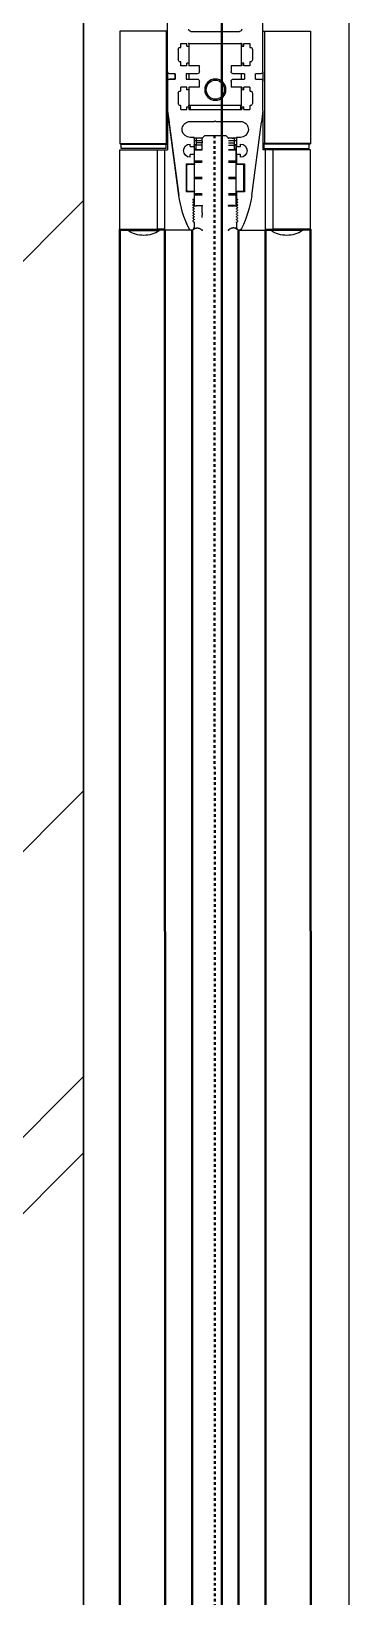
# Model space of a CAD drawing. Header units: millimetres. Extents: x 54215 to 67697, y 23496 to 56611.
# Drawn here: x 56953.9 to 56965.9, y 41020.7 to 41079.8 of the extents above; entities that cross this region are included whole.
import ezdxf

# ---------------------------------------------------------------- set-up
doc = ezdxf.new("R2010")
doc.units = ezdxf.units.MM
doc.linetypes.add('CENTER', pattern=[2, 1.25, -0.25, 0.25, -0.25])
for name, color, linetype, lineweight in [('- 0.25', 43, 'Continuous', 25), ('no3_duvar kaplama', 8, 'Continuous', 0), ('taş', 253, 'Continuous', 40)]:
    doc.layers.add(name, color=color, linetype=linetype, lineweight=lineweight)
doc.layers.add('LEGNO', color=3, linetype='Continuous')

# ---------------------------------------------------------------- blocks, each defined once
blk = doc.blocks.new('sistemmm')
at = {"layer": '- 0.25'}
for p, q in [((11555.354, 23716.957), (11555.354, 23600.12)), ((11545.354, 23713.957), (11545.354, 23600.12))]:
    blk.add_line(p, q, dxfattribs=at)
at = {"layer": 'LEGNO'}
for p, q in [((11548.589, 23702.226), (11548.589, 23706.662)), ((11552.186, 23702.226), (11552.186, 23706.662)), ((11548.536, 23703.75), (11546.791, 23703.75)), ((11546.791, 23703.75), (11546.791, 23699.524)), ((11548.536, 23703.75), (11548.536, 23699.524)), ((11548.589, 23703.75), (11548.536, 23703.75)), ((11551.306, 23703.745), (11549.468, 23703.745)), ((11552.185, 23703.75), (11552.239, 23703.75)), ((11552.239, 23703.75), (11553.984, 23703.75)), ((11552.239, 23703.75), (11552.239, 23699.524)), ((11553.984, 23703.75), (11553.984, 23699.524)), ((11548.989, 23703.065), (11548.989, 23702.676)), ((11549.088, 23703.145), (11549.068, 23703.145)), ((11549.088, 23703.295), (11549.088, 23703.145)), ((11549.313, 23703.295), (11549.088, 23703.295)), ((11549.313, 23703.195), (11549.313, 23703.295)), ((11549.388, 23703.195), (11549.313, 23703.195)), ((11549.388, 23703.295), (11549.388, 23703.195)), ((11551.386, 23703.295), (11549.388, 23703.295)), ((11549.398, 23702.446), (11549.398, 23703.295)), ((11551.376, 23702.446), (11551.376, 23703.295)), ((11551.386, 23703.295), (11551.386, 23703.195)), ((11551.461, 23703.195), (11551.386, 23703.195)), ((11551.461, 23703.195), (11551.461, 23703.295)), ((11551.686, 23703.295), (11551.461, 23703.295)), ((11551.686, 23703.145), (11551.686, 23703.295)), ((11551.706, 23703.145), (11551.686, 23703.145)), ((11551.786, 23703.065), (11551.786, 23702.676)), ((11549.068, 23702.596), (11549.088, 23702.596)), ((11549.088, 23702.596), (11549.088, 23702.446)), ((11549.088, 23702.446), (11549.313, 23702.446)), ((11549.313, 23702.546), (11549.388, 23702.546)), ((11549.313, 23702.446), (11549.313, 23702.546)), ((11549.388, 23702.546), (11549.388, 23702.446)), ((11549.388, 23702.446), (11549.788, 23702.446)), ((11549.788, 23702.446), (11549.788, 23702.226)), ((11550.987, 23702.446), (11551.386, 23702.446)), ((11550.987, 23702.226), (11550.987, 23702.446)), ((11551.386, 23702.546), (11551.461, 23702.546)), ((11551.386, 23702.546), (11551.386, 23702.446)), ((11551.461, 23702.446), (11551.461, 23702.546)), ((11551.461, 23702.446), (11551.686, 23702.446)), ((11551.686, 23702.596), (11551.706, 23702.596)), ((11551.686, 23702.446), (11551.686, 23702.596)), ((11548.589, 23702.224), (11548.589, 23701.869)), ((11548.589, 23700.748), (11548.589, 23701.866)), ((11548.669, 23702.146), (11548.869, 23702.146)), ((11548.869, 23701.946), (11548.669, 23701.946)), ((11548.869, 23701.946), (11548.869, 23702.146)), ((11549.288, 23702.146), (11549.288, 23702.046)), ((11549.288, 23702.146), (11549.708, 23702.146)), ((11549.288, 23702.046), (11549.288, 23701.946)), ((11549.708, 23701.946), (11549.288, 23701.946)), ((11549.398, 23701.946), (11549.398, 23702.146)), ((11549.788, 23701.866), (11549.788, 23701.647)), ((11550.987, 23701.647), (11550.987, 23701.866)), ((11551.067, 23702.146), (11551.486, 23702.146)), ((11551.486, 23701.946), (11551.067, 23701.946)), ((11551.376, 23701.946), (11551.376, 23702.146)), ((11551.486, 23702.146), (11551.486, 23702.046)), ((11551.486, 23702.046), (11551.486, 23701.946)), ((11551.906, 23701.946), (11551.906, 23702.146)), ((11551.906, 23702.146), (11552.106, 23702.146)), ((11551.906, 23702.146), (11551.906, 23701.946)), ((11552.106, 23701.946), (11551.906, 23701.946)), ((11551.906, 23701.946), (11552.106, 23701.946)), ((11552.186, 23702.224), (11552.186, 23701.869)), ((11552.186, 23700.748), (11552.186, 23701.866)), ((11552.186, 23701.866), (11552.186, 23700.748)), ((11548.989, 23701.417), (11548.989, 23701.027)), ((11549.068, 23701.497), (11549.088, 23701.497)), ((11549.088, 23701.647), (11549.088, 23701.497)), ((11549.088, 23701.647), (11549.313, 23701.647)), ((11549.313, 23701.547), (11549.313, 23701.647)), ((11549.313, 23701.547), (11549.388, 23701.547)), ((11549.388, 23701.647), (11549.388, 23701.547)), ((11549.388, 23701.647), (11549.788, 23701.647)), ((11549.398, 23700.947), (11549.398, 23701.647)), ((11550.987, 23701.647), (11551.386, 23701.647)), ((11551.376, 23700.947), (11551.376, 23701.647)), ((11551.386, 23701.647), (11551.386, 23701.547)), ((11551.386, 23701.547), (11551.461, 23701.547)), ((11551.461, 23701.547), (11551.461, 23701.647)), ((11551.461, 23701.647), (11551.686, 23701.647)), ((11551.686, 23701.497), (11551.686, 23701.647)), ((11551.686, 23701.497), (11551.706, 23701.497)), ((11551.786, 23701.417), (11551.786, 23701.027)), ((11548.589, 23700.748), (11548.645, 23700.324)), ((11548.589, 23700.747), (11548.589, 23699.279)), ((11549.088, 23700.947), (11549.068, 23700.947)), ((11549.088, 23700.947), (11549.088, 23700.797)), ((11549.313, 23700.797), (11549.088, 23700.797)), ((11549.388, 23700.897), (11549.313, 23700.897)), ((11549.313, 23700.797), (11549.313, 23700.897)), ((11549.388, 23700.897), (11549.388, 23700.797)), ((11550.387, 23700.797), (11549.388, 23700.797)), ((11549.398, 23700.947), (11550.387, 23700.947)), ((11549.438, 23700.947), (11549.438, 23700.797)), ((11550.387, 23700.797), (11549.438, 23700.797)), ((11550.387, 23700.947), (11551.376, 23700.947)), ((11551.386, 23700.797), (11550.387, 23700.797)), ((11551.336, 23700.797), (11550.387, 23700.797)), ((11551.336, 23700.947), (11551.336, 23700.797)), ((11551.461, 23700.897), (11551.386, 23700.897)), ((11551.386, 23700.897), (11551.386, 23700.797)), ((11551.461, 23700.797), (11551.461, 23700.897)), ((11551.686, 23700.797), (11551.461, 23700.797)), ((11551.706, 23700.947), (11551.686, 23700.947)), ((11551.686, 23700.797), (11551.686, 23700.947)), ((11552.186, 23700.748), (11551.761, 23697.562)), ((11552.186, 23700.748), (11552.129, 23700.324)), ((11552.186, 23700.747), (11552.186, 23699.279)), ((11549.014, 23697.563), (11548.645, 23700.324)), ((11550.357, 23700.348), (11549.438, 23700.348)), ((11550.387, 23700.378), (11550.357, 23700.348)), ((11550.387, 23700.378), (11550.417, 23700.348)), ((11551.336, 23700.348), (11550.417, 23700.348)), ((11551.761, 23697.563), (11552.129, 23700.324)), ((11546.791, 23699.524), (11548.536, 23699.524)), ((11546.816, 23699.499), (11548.512, 23699.499)), ((11546.841, 23699.329), (11546.841, 23699.499)), ((11548.512, 23699.499), (11548.589, 23699.499)), ((11548.536, 23699.524), (11548.589, 23699.524)), ((11548.539, 23699.329), (11548.539, 23699.499)), ((11549.438, 23699.748), (11549.588, 23699.748)), ((11549.438, 23699.399), (11549.438, 23699.499)), ((11549.588, 23699.399), (11549.438, 23699.399)), ((11549.587, 23699.723), (11549.703, 23699.723)), ((11549.587, 23699.624), (11549.666, 23699.624)), ((11549.587, 23699.474), (11549.666, 23699.474)), ((11549.587, 23699.099), (11549.587, 23699.399)), ((11549.588, 23699.748), (11549.588, 23699.399)), ((11549.603, 23699.458), (11549.603, 23699.459)), ((11549.603, 23699.459), (11549.666, 23699.459)), ((11549.603, 23699.307), (11549.603, 23699.458)), ((11549.603, 23699.458), (11549.666, 23699.458)), ((11549.666, 23699.723), (11549.888, 23699.723)), ((11549.666, 23699.624), (11549.666, 23699.723)), ((11549.666, 23699.548), (11549.666, 23699.624)), ((11549.666, 23699.624), (11549.888, 23699.624)), ((11549.666, 23699.452), (11549.666, 23699.548)), ((11549.888, 23699.548), (11549.666, 23699.548)), ((11549.666, 23699.281), (11549.666, 23699.452)), ((11549.888, 23699.452), (11549.666, 23699.452)), ((11549.759, 23699.723), (11549.703, 23699.723)), ((11549.988, 23699.823), (11549.888, 23699.723)), ((11550.787, 23699.823), (11549.988, 23699.823)), ((11550.787, 23699.823), (11550.887, 23699.723)), ((11550.887, 23699.723), (11551.109, 23699.723)), ((11550.887, 23699.624), (11550.887, 23699.723)), ((11550.887, 23699.624), (11550.887, 23699.548)), ((11550.887, 23699.624), (11551.109, 23699.624)), ((11550.887, 23699.452), (11550.887, 23699.548)), ((11550.887, 23699.548), (11551.109, 23699.548)), ((11550.887, 23699.281), (11550.887, 23699.452)), ((11550.887, 23699.452), (11551.109, 23699.452)), ((11551.015, 23699.723), (11551.072, 23699.723)), ((11551.072, 23699.723), (11551.186, 23699.723)), ((11551.109, 23699.723), (11551.109, 23699.624)), ((11551.109, 23699.624), (11551.109, 23699.548)), ((11551.109, 23699.624), (11551.186, 23699.624)), ((11551.109, 23699.548), (11551.109, 23699.452)), ((11551.109, 23699.474), (11551.186, 23699.474)), ((11551.109, 23699.459), (11551.171, 23699.459)), ((11551.109, 23699.458), (11551.171, 23699.458)), ((11551.109, 23699.281), (11551.109, 23699.452)), ((11551.171, 23699.458), (11551.171, 23699.459)), ((11551.171, 23699.307), (11551.171, 23699.458)), ((11551.186, 23699.748), (11551.336, 23699.748)), ((11551.186, 23699.748), (11551.186, 23699.399)), ((11551.336, 23699.399), (11551.186, 23699.399)), ((11551.187, 23699.399), (11551.187, 23699.099)), ((11551.336, 23699.399), (11551.336, 23699.499)), ((11552.239, 23699.524), (11552.185, 23699.524)), ((11552.262, 23699.499), (11552.186, 23699.499)), ((11552.235, 23699.329), (11552.235, 23699.499)), ((11553.984, 23699.524), (11552.239, 23699.524)), ((11553.959, 23699.499), (11552.262, 23699.499)), ((11553.934, 23699.329), (11553.934, 23699.499)), ((11546.791, 23699.279), (11548.203, 23699.279)), ((11546.791, 23696.282), (11546.791, 23699.279)), ((11546.944, 23699.329), (11546.841, 23699.329)), ((11548.539, 23699.329), (11546.944, 23699.329)), ((11548.203, 23699.279), (11548.487, 23699.279)), ((11548.203, 23696.282), (11548.203, 23699.279)), ((11548.487, 23699.279), (11548.589, 23699.279)), ((11548.487, 23696.282), (11548.487, 23699.279)), ((11549.438, 23699.099), (11549.588, 23699.099)), ((11549.438, 23698.999), (11549.438, 23699.099)), ((11549.588, 23699.099), (11549.588, 23698.749)), ((11549.603, 23699.307), (11549.666, 23699.307)), ((11549.603, 23699.279), (11549.603, 23699.307)), ((11549.666, 23699.279), (11549.603, 23699.279)), ((11549.603, 23698.866), (11549.603, 23699.279)), ((11549.888, 23698.866), (11549.603, 23698.866)), ((11549.603, 23698.817), (11549.603, 23698.866)), ((11549.888, 23698.817), (11549.603, 23698.817)), ((11549.603, 23698.253), (11549.603, 23698.817)), ((11549.666, 23699.274), (11549.666, 23699.281)), ((11549.888, 23699.281), (11549.666, 23699.281)), ((11549.666, 23699.274), (11549.888, 23699.274)), ((11550.887, 23699.274), (11550.887, 23699.281)), ((11550.887, 23699.281), (11551.109, 23699.281)), ((11551.109, 23699.274), (11550.887, 23699.274)), ((11551.171, 23698.866), (11550.887, 23698.866)), ((11551.171, 23698.817), (11550.887, 23698.817)), ((11551.109, 23699.307), (11551.171, 23699.307)), ((11551.109, 23699.281), (11551.109, 23699.274)), ((11551.171, 23699.279), (11551.109, 23699.279)), ((11551.171, 23699.279), (11551.171, 23699.307)), ((11551.171, 23698.866), (11551.171, 23699.279)), ((11551.171, 23698.817), (11551.171, 23698.866)), ((11551.171, 23698.253), (11551.171, 23698.817)), ((11551.186, 23699.099), (11551.336, 23699.099)), ((11551.186, 23699.099), (11551.186, 23698.749)), ((11551.336, 23698.999), (11551.336, 23699.099)), ((11552.287, 23699.279), (11552.186, 23699.279)), ((11552.235, 23699.329), (11553.83, 23699.329)), ((11552.572, 23699.279), (11552.287, 23699.279)), ((11552.287, 23696.282), (11552.287, 23699.279)), ((11553.984, 23699.279), (11552.572, 23699.279)), ((11552.572, 23696.282), (11552.572, 23699.279)), ((11553.83, 23699.329), (11553.934, 23699.329)), ((11553.984, 23696.282), (11553.984, 23699.279)), ((11549.288, 23698.749), (11549.288, 23697.7)), ((11549.588, 23698.749), (11549.288, 23698.749)), ((11549.313, 23698.724), (11549.288, 23698.749)), ((11549.288, 23697.7), (11549.288, 23698.749)), ((11549.298, 23698.311), (11549.298, 23698.461)), ((11549.313, 23698.461), (11549.298, 23698.461)), ((11549.313, 23698.311), (11549.298, 23698.311)), ((11549.298, 23698.084), (11549.298, 23698.207)), ((11549.313, 23698.207), (11549.298, 23698.207)), ((11549.307, 23698.704), (11549.307, 23698.475)), ((11549.313, 23698.704), (11549.307, 23698.704)), ((11549.307, 23698.525), (11549.307, 23698.525)), ((11549.307, 23698.525), (11549.307, 23698.525)), ((11549.307, 23698.475), (11549.307, 23698.461)), ((11549.307, 23698.475), (11549.313, 23698.475)), ((11549.307, 23698.311), (11549.307, 23698.207)), ((11549.603, 23698.734), (11549.313, 23698.734)), ((11549.313, 23698.225), (11549.313, 23698.734)), ((11549.313, 23697.715), (11549.313, 23698.225)), ((11549.587, 23698.734), (11549.587, 23698.749)), ((11549.888, 23698.253), (11549.603, 23698.253)), ((11549.603, 23698.225), (11549.603, 23698.253)), ((11549.603, 23698.196), (11549.603, 23698.225)), ((11549.888, 23698.196), (11549.603, 23698.196)), ((11549.603, 23697.633), (11549.603, 23698.196)), ((11551.171, 23698.253), (11550.887, 23698.253)), ((11551.171, 23698.196), (11550.887, 23698.196)), ((11551.461, 23698.734), (11551.171, 23698.734)), ((11551.171, 23698.225), (11551.171, 23698.253)), ((11551.171, 23698.196), (11551.171, 23698.225)), ((11551.171, 23697.633), (11551.171, 23698.196)), ((11551.486, 23698.749), (11551.186, 23698.749)), ((11551.187, 23698.749), (11551.187, 23698.734)), ((11551.461, 23698.724), (11551.486, 23698.749)), ((11551.461, 23698.225), (11551.461, 23698.734)), ((11551.467, 23698.704), (11551.461, 23698.704)), ((11551.467, 23698.475), (11551.461, 23698.475)), ((11551.461, 23697.715), (11551.461, 23698.225)), ((11551.467, 23698.475), (11551.467, 23698.704)), ((11551.467, 23698.525), (11551.468, 23698.525)), ((11551.468, 23698.525), (11551.467, 23698.525)), ((11551.467, 23697.975), (11551.467, 23698.475)), ((11551.486, 23698.749), (11551.486, 23697.7)), ((11549.313, 23697.725), (11549.288, 23697.7)), ((11549.288, 23697.7), (11549.588, 23697.7)), ((11549.288, 23697.7), (11549.587, 23697.7)), ((11549.313, 23698.084), (11549.298, 23698.084)), ((11549.298, 23698.052), (11549.298, 23698.084)), ((11549.298, 23698.049), (11549.298, 23698.052)), ((11549.313, 23698.052), (11549.298, 23698.052)), ((11549.298, 23698.048), (11549.298, 23698.049)), ((11549.313, 23698.049), (11549.298, 23698.049)), ((11549.313, 23698.048), (11549.298, 23698.048)), ((11549.298, 23698.007), (11549.298, 23698.048)), ((11549.313, 23698.007), (11549.298, 23698.007)), ((11549.307, 23698.007), (11549.307, 23697.975)), ((11549.307, 23697.975), (11549.307, 23697.745)), ((11549.307, 23697.975), (11549.313, 23697.975)), ((11549.307, 23697.925), (11549.307, 23697.925)), ((11549.307, 23697.925), (11549.307, 23697.925)), ((11549.307, 23697.745), (11549.313, 23697.745)), ((11549.603, 23697.715), (11549.313, 23697.715)), ((11549.588, 23697.7), (11549.588, 23697.451)), ((11549.888, 23697.633), (11549.603, 23697.633)), ((11549.888, 23697.583), (11549.603, 23697.583)), ((11549.603, 23697.171), (11549.603, 23697.583)), ((11551.171, 23697.633), (11550.887, 23697.633)), ((11551.171, 23697.583), (11550.887, 23697.583)), ((11551.461, 23697.715), (11551.171, 23697.715)), ((11551.171, 23697.171), (11551.171, 23697.583)), ((11551.186, 23697.7), (11551.486, 23697.7)), ((11551.186, 23697.7), (11551.186, 23697.451)), ((11551.187, 23697.7), (11551.486, 23697.7)), ((11551.467, 23697.975), (11551.461, 23697.975)), ((11551.461, 23697.745), (11551.467, 23697.745)), ((11551.461, 23697.725), (11551.486, 23697.7)), ((11551.467, 23697.745), (11551.467, 23697.975)), ((11551.467, 23697.925), (11551.468, 23697.925)), ((11551.468, 23697.925), (11551.467, 23697.925)), ((11549.556, 23697.417), (11549.58, 23697.435)), ((11549.58, 23697.367), (11549.556, 23697.385)), ((11549.556, 23697.317), (11549.58, 23697.335)), ((11549.58, 23697.267), (11549.556, 23697.285)), ((11549.556, 23697.217), (11549.58, 23697.235)), ((11549.58, 23697.167), (11549.556, 23697.185)), ((11549.556, 23697.117), (11549.58, 23697.135)), ((11549.58, 23697.067), (11549.556, 23697.085)), ((11549.556, 23697.017), (11549.58, 23697.035)), ((11549.666, 23697.171), (11549.603, 23697.171)), ((11549.666, 23697.169), (11549.666, 23697.176)), ((11549.666, 23697.176), (11549.888, 23697.176)), ((11549.888, 23697.169), (11549.666, 23697.169)), ((11550.887, 23697.169), (11550.887, 23697.176)), ((11551.109, 23697.176), (11550.887, 23697.176)), ((11550.887, 23696.998), (11550.887, 23697.169)), ((11550.887, 23697.169), (11551.109, 23697.169)), ((11550.887, 23696.901), (11550.887, 23696.998)), ((11551.109, 23697.176), (11551.109, 23697.169)), ((11551.171, 23697.171), (11551.109, 23697.171)), ((11551.218, 23697.417), (11551.194, 23697.435)), ((11551.194, 23697.367), (11551.218, 23697.385)), ((11551.218, 23697.317), (11551.194, 23697.335)), ((11551.194, 23697.267), (11551.218, 23697.285)), ((11551.218, 23697.217), (11551.194, 23697.235)), ((11551.194, 23697.167), (11551.218, 23697.185)), ((11551.218, 23697.117), (11551.194, 23697.135)), ((11551.194, 23697.067), (11551.218, 23697.085)), ((11551.218, 23697.017), (11551.194, 23697.035)), ((11549.554, 23696.612), (11549.582, 23696.637)), ((11549.582, 23696.557), (11549.554, 23696.582)), ((11549.58, 23696.967), (11549.556, 23696.985)), ((11549.556, 23696.917), (11549.58, 23696.935)), ((11549.58, 23696.867), (11549.556, 23696.885)), ((11549.556, 23696.817), (11549.58, 23696.835)), ((11549.58, 23696.767), (11549.556, 23696.785)), ((11549.556, 23696.717), (11549.58, 23696.735)), ((11549.58, 23696.667), (11549.556, 23696.685)), ((11549.588, 23696.543), (11549.588, 23696.352)), ((11550.887, 23696.901), (11550.887, 23696.826)), ((11550.887, 23696.726), (11550.887, 23696.826)), ((11551.186, 23696.543), (11551.186, 23696.352)), ((11551.22, 23696.612), (11551.193, 23696.637)), ((11551.193, 23696.557), (11551.22, 23696.582)), ((11551.194, 23696.967), (11551.218, 23696.985)), ((11551.218, 23696.917), (11551.194, 23696.935)), ((11551.194, 23696.867), (11551.218, 23696.885)), ((11551.218, 23696.817), (11551.194, 23696.835)), ((11551.194, 23696.767), (11551.218, 23696.785)), ((11551.218, 23696.717), (11551.194, 23696.735)), ((11551.194, 23696.667), (11551.218, 23696.685)), ((11546.791, 23696.282), (11548.203, 23696.282)), ((11546.821, 23696.252), (11548.185, 23696.252)), ((11547.1, 23696.252), (11547.1, 23696.232)), ((11547.1, 23696.232), (11548.279, 23696.232)), ((11548.487, 23696.252), (11548.185, 23696.252)), ((11548.487, 23696.282), (11548.203, 23696.282)), ((11548.279, 23696.252), (11548.279, 23696.232)), ((11548.487, 23696.252), (11548.487, 23696.282)), ((11549.488, 23696.252), (11548.487, 23696.252)), ((11551.286, 23696.252), (11552.287, 23696.252)), ((11552.287, 23696.282), (11552.572, 23696.282)), ((11552.287, 23696.252), (11552.287, 23696.282)), ((11552.287, 23696.252), (11552.589, 23696.252)), ((11552.495, 23696.252), (11552.495, 23696.232)), ((11553.674, 23696.232), (11552.495, 23696.232)), ((11553.984, 23696.282), (11552.572, 23696.282)), ((11553.954, 23696.252), (11552.589, 23696.252)), ((11553.674, 23696.252), (11553.674, 23696.232))]:
    blk.add_line(p, q, dxfattribs=at)
for points in [[(11549.561, 23696.283), (11549.569, 23696.288), (11549.576, 23696.293), (11549.584, 23696.297), (11549.592, 23696.301), (11549.599, 23696.304), (11549.606, 23696.308), (11549.614, 23696.311), (11549.621, 23696.314), (11549.628, 23696.317), (11549.636, 23696.319), (11549.643, 23696.321), (11549.65, 23696.323), (11549.657, 23696.325), (11549.664, 23696.327), (11549.67, 23696.328), (11549.677, 23696.329), (11549.684, 23696.33), (11549.691, 23696.331), (11549.698, 23696.331), (11549.704, 23696.331), (11549.711, 23696.331), (11549.718, 23696.331), (11549.727, 23696.331), (11549.74, 23696.329), (11549.754, 23696.327), (11549.767, 23696.324), (11549.78, 23696.32), (11549.793, 23696.316), (11549.806, 23696.31), (11549.819, 23696.304), (11549.832, 23696.296), (11549.845, 23696.288), (11549.859, 23696.279), (11549.872, 23696.268), (11549.886, 23696.257), (11549.888, 23696.255)], [(11551.214, 23696.283), (11551.206, 23696.288), (11551.198, 23696.293), (11551.19, 23696.297), (11551.183, 23696.301), (11551.175, 23696.304), (11551.168, 23696.308), (11551.16, 23696.311), (11551.153, 23696.314), (11551.146, 23696.317), (11551.139, 23696.319), (11551.132, 23696.321), (11551.125, 23696.323), (11551.118, 23696.325), (11551.111, 23696.327), (11551.104, 23696.328), (11551.097, 23696.329), (11551.09, 23696.33), (11551.083, 23696.331), (11551.077, 23696.331), (11551.07, 23696.331), (11551.063, 23696.331), (11551.057, 23696.331), (11551.047, 23696.331), (11551.034, 23696.329), (11551.021, 23696.327), (11551.008, 23696.324), (11550.995, 23696.32), (11550.982, 23696.316), (11550.969, 23696.31), (11550.955, 23696.304), (11550.942, 23696.296), (11550.929, 23696.288), (11550.915, 23696.279), (11550.902, 23696.268), (11550.888, 23696.257), (11550.887, 23696.255)]]:
    blk.add_lwpolyline(points, dxfattribs=at)
for radius in [0.4, 0.35]:
    blk.add_circle((11550.387, 23701.547), radius, dxfattribs=at)
for centre, radius, start, end in [((11549.468, 23703.825), 0.0799, 180.00001, 270), ((11551.306, 23703.825), 0.0799, 270, 0.00001), ((11549.068, 23703.065), 0.0799, 90, 180.00001), ((11551.706, 23703.065), 0.0799, 0, 90), ((11549.068, 23702.676), 0.0799, 180.00001, 270), ((11551.706, 23702.676), 0.0799, 270, 0.00001), ((11548.669, 23702.226), 0.0799, 180.00001, 270), ((11548.669, 23701.866), 0.0799, 90, 180.00001), ((11549.708, 23702.226), 0.0799, 270, 0.00001), ((11549.708, 23701.866), 0.0799, 0, 90), ((11551.067, 23702.226), 0.0799, 180.00001, 270), ((11551.067, 23701.866), 0.0799, 90, 180.00001), ((11552.106, 23702.226), 0.0799, 270, 0.00001), ((11552.106, 23701.866), 0.0799, 0, 90), ((11552.106, 23701.866), 0.0799, 0, 90), ((11549.068, 23701.417), 0.0799, 90, 180.00001), ((11551.706, 23701.417), 0.0799, 0, 90), ((11549.068, 23701.027), 0.0799, 180.00001, 270), ((11551.706, 23701.027), 0.0799, 270, 0.00001), ((11549.438, 23700.048), 0.3, 112.92427, 270), ((11549.438, 23700.048), 0.3, 90, 112.92427), ((11551.336, 23700.048), 0.3, 67.07573, 90), ((11551.336, 23700.048), 0.3, 270, 67.07572), ((11546.816, 23699.524), 0.025, 181.80001, 268.2), ((11549.438, 23699.249), 0.25, 90, 270), ((11551.336, 23699.249), 0.25, 270, 89.99999), ((11553.959, 23699.524), 0.025, 271.8, 358.19999), ((11552.975, 23698.091), 3.996, 187.59464, 206.50905), ((11549.568, 23697.401), 0.02, 126.8699, 233.13009), ((11549.568, 23697.301), 0.02, 126.8699, 233.13009), ((11549.568, 23697.201), 0.02, 126.8699, 233.13009), ((11549.568, 23697.101), 0.02, 126.8699, 233.13009), ((11549.568, 23697.001), 0.02, 126.8699, 233.13009), ((11549.568, 23697.451), 0.02, 306.86991, 0.00001), ((11549.568, 23697.351), 0.02, 306.86991, 53.13011), ((11549.568, 23697.251), 0.02, 306.86991, 53.13011), ((11549.568, 23697.151), 0.02, 306.86991, 53.13011), ((11549.568, 23697.051), 0.02, 306.86991, 53.13011), ((11551.206, 23697.451), 0.02, 180.00001, 233.13009), ((11551.206, 23697.351), 0.02, 126.8699, 233.13009), ((11551.206, 23697.251), 0.02, 126.8699, 233.13009), ((11551.206, 23697.151), 0.02, 126.8699, 233.13009), ((11551.206, 23697.051), 0.02, 126.8699, 233.13009), ((11551.206, 23697.401), 0.02, 306.86991, 53.13011), ((11551.206, 23697.301), 0.02, 306.86991, 53.13011), ((11551.206, 23697.201), 0.02, 306.86991, 53.13011), ((11551.206, 23697.101), 0.02, 306.86991, 53.13011), ((11551.206, 23697.001), 0.02, 306.86991, 53.13011), ((11547.8, 23698.091), 3.996, 333.49095, 352.40536), ((11547.8, 23698.09), 3.996, 333.50281, 352.40651), ((11549.568, 23696.901), 0.02, 126.8699, 233.13009), ((11549.568, 23696.801), 0.02, 126.8699, 233.13009), ((11549.568, 23696.701), 0.02, 126.8699, 233.13009), ((11549.568, 23696.597), 0.02, 132.65017, 227.34983), ((11549.568, 23696.951), 0.02, 306.86991, 53.13011), ((11549.568, 23696.851), 0.02, 306.86991, 53.13011), ((11549.568, 23696.751), 0.02, 306.86991, 53.13011), ((11549.568, 23696.651), 0.02, 312.65016, 53.13011), ((11549.568, 23696.543), 0.02, 0, 47.34982), ((11551.206, 23696.951), 0.02, 126.8699, 233.13009), ((11551.206, 23696.851), 0.02, 126.8699, 233.13009), ((11551.206, 23696.751), 0.02, 126.8699, 233.13009), ((11551.206, 23696.651), 0.02, 126.8699, 227.34983), ((11551.206, 23696.543), 0.02, 132.65017, 180.00001), ((11551.206, 23696.901), 0.02, 306.86991, 53.13011), ((11551.206, 23696.801), 0.02, 306.86991, 53.13011), ((11551.206, 23696.701), 0.02, 306.86991, 53.13011), ((11551.206, 23696.597), 0.02, 312.65016, 47.34983), ((11546.821, 23696.282), 0.0301, 182.12273, 269.70226), ((11547.69, 23697.108), 1.056, 236.0677, 270), ((11547.69, 23697.108), 1.056, 270, 303.9323), ((11549.488, 23696.352), 0.0999, 206.50905, 0.00001), ((11551.286, 23696.352), 0.0999, 180.00001, 333.49095), ((11553.085, 23697.108), 1.056, 236.0677, 270), ((11553.085, 23697.108), 1.056, 270, 303.9323), ((11553.954, 23696.282), 0.0301, 270.29774, 357.87727)]:
    blk.add_arc(centre, radius, start, end, dxfattribs=at)
for centre, major_axis, ratio in [((11548.512, 23699.524), (0, 0.025), 0.940683), ((11548.185, 23696.282), (0, 0.03), 0.570311)]:
    blk.add_ellipse(centre, major_axis=major_axis, ratio=ratio, start_param=3.141593, end_param=4.712389, dxfattribs=at)
at = {"layer": 'LEGNO', "extrusion": (0, 0, -1)}
for centre, major_axis, ratio in [((11552.262, 23699.524), (0, 0.025), 0.940683), ((11552.589, 23696.282), (0, 0.03), 0.570311)]:
    blk.add_ellipse(centre, major_axis=major_axis, ratio=ratio, start_param=3.141593, end_param=4.712389, dxfattribs=at)
at = {"layer": 'LEGNO'}
for p in [(11549.408, 23703.295), (11551.386, 23703.295), (11549.408, 23700.947), (11549.448, 23700.947), (11549.448, 23700.798), (11551.341, 23700.798), (11551.346, 23700.947), (11551.386, 23700.947), (11549.587, 23699.724), (11549.588, 23699.474), (11549.603, 23699.459), (11549.666, 23699.474), (11549.666, 23699.459), (11549.888, 23699.724), (11550.887, 23699.724), (11551.108, 23699.474), (11551.108, 23699.459), (11551.171, 23699.459), (11551.186, 23699.474), (11551.187, 23699.724), (11549.307, 23698.704), (11549.313, 23698.734), (11549.313, 23698.704), (11549.603, 23698.734), (11551.171, 23698.734), (11551.461, 23698.734), (11551.461, 23698.704), (11551.467, 23698.704), (11549.307, 23697.745), (11549.313, 23697.745), (11549.313, 23697.715), (11549.603, 23697.715), (11551.171, 23697.715), (11551.461, 23697.745), (11551.461, 23697.715), (11551.467, 23697.745), (11549.588, 23697.169), (11549.603, 23697.171), (11549.888, 23697.169), (11550.887, 23697.169), (11550.887, 23697.169), (11551.171, 23697.171), (11551.186, 23697.169), (11549.561, 23696.283), (11549.588, 23696.352), (11549.888, 23696.255), (11550.887, 23696.255), (11551.186, 23696.352), (11551.186, 23696.352), (11551.214, 23696.283)]:
    blk.add_point(p, dxfattribs=at)
at = {"layer": 'taş', "color": 7}
blk.add_line((11550.137, 23608.028), (11550.137, 23719.139), dxfattribs=at)
at = {"layer": 'taş', "color": 7, "linetype": 'CENTER', "ltscale": 0.062}
blk.add_line((11550.417, 23699.823), (11550.387, 23596.32), dxfattribs=at)
at = {"layer": 'taş'}
for p, q in [((11546.791, 23696.281), (11546.786, 23611.569)), ((11548.487, 23696.252), (11548.487, 23611.599)), ((11549.511, 23696.254), (11549.506, 23611.597)), ((11551.263, 23696.254), (11551.258, 23611.597)), ((11552.287, 23696.252), (11552.272, 23611.599)), ((11553.989, 23611.57), (11553.984, 23696.281))]:
    blk.add_line(p, q, dxfattribs=at)

msp = doc.modelspace()

# ---------------------------------------------------------------- hatches: boundary and pattern name
at = {"layer": 'no3_duvar kaplama'}
h = msp.add_hatch(dxfattribs=at)
h.set_pattern_fill('AR-RROOF', color=256, angle=45)
h.set_pattern_definition([(45, (46221.925, 23801.787), (21.552615, 57.47364), [381, -50.8, 127, -25.4]), (45, (46236.832, 23834.654), (-41.847994, 5.92697), [76.2, -8.382, 152.4, -19.05]), (45, (46215.639, 23826.033), (81.36112, 105.428207), [203.2, -35.56, 101.6, -25.4])])
h.paths.add_polyline_path([(56201.804, 40920.463), (56297.454, 40920.463), (56297.454, 41144.463), (56201.804, 41144.463)])
h.paths.add_polyline_path([(56955.888, 41154.463), (56912.184, 41154.463), (56912.184, 41149.973), (56913.554, 41149.973), (56913.554, 41146.973), (56912.184, 41146.973), (56912.184, 41144.451), (56910.181, 41144.451), (56910.181, 41146.973), (56901.154, 41146.973), (56901.154, 40920.463), (56955.888, 40920.463)])

# ---------------------------------------------------------------- linework, layer by layer
at = {"layer": '- 0.25'}
for p, q in [((56955.888, 41092.963), (56955.888, 40976.126)), ((56965.888, 41092.963), (56965.888, 40976.126))]:
    msp.add_line(p, q, dxfattribs=at)
msp.add_line((56955.888, 40976.126), (56955.888, 41154.463))

# ---------------------------------------------------------------- block references
at = {"xscale": -1}
msp.add_blockref('sistemmm', (68511.243, 17376.006), dxfattribs=at)

doc.saveas('drawing.dxf')
